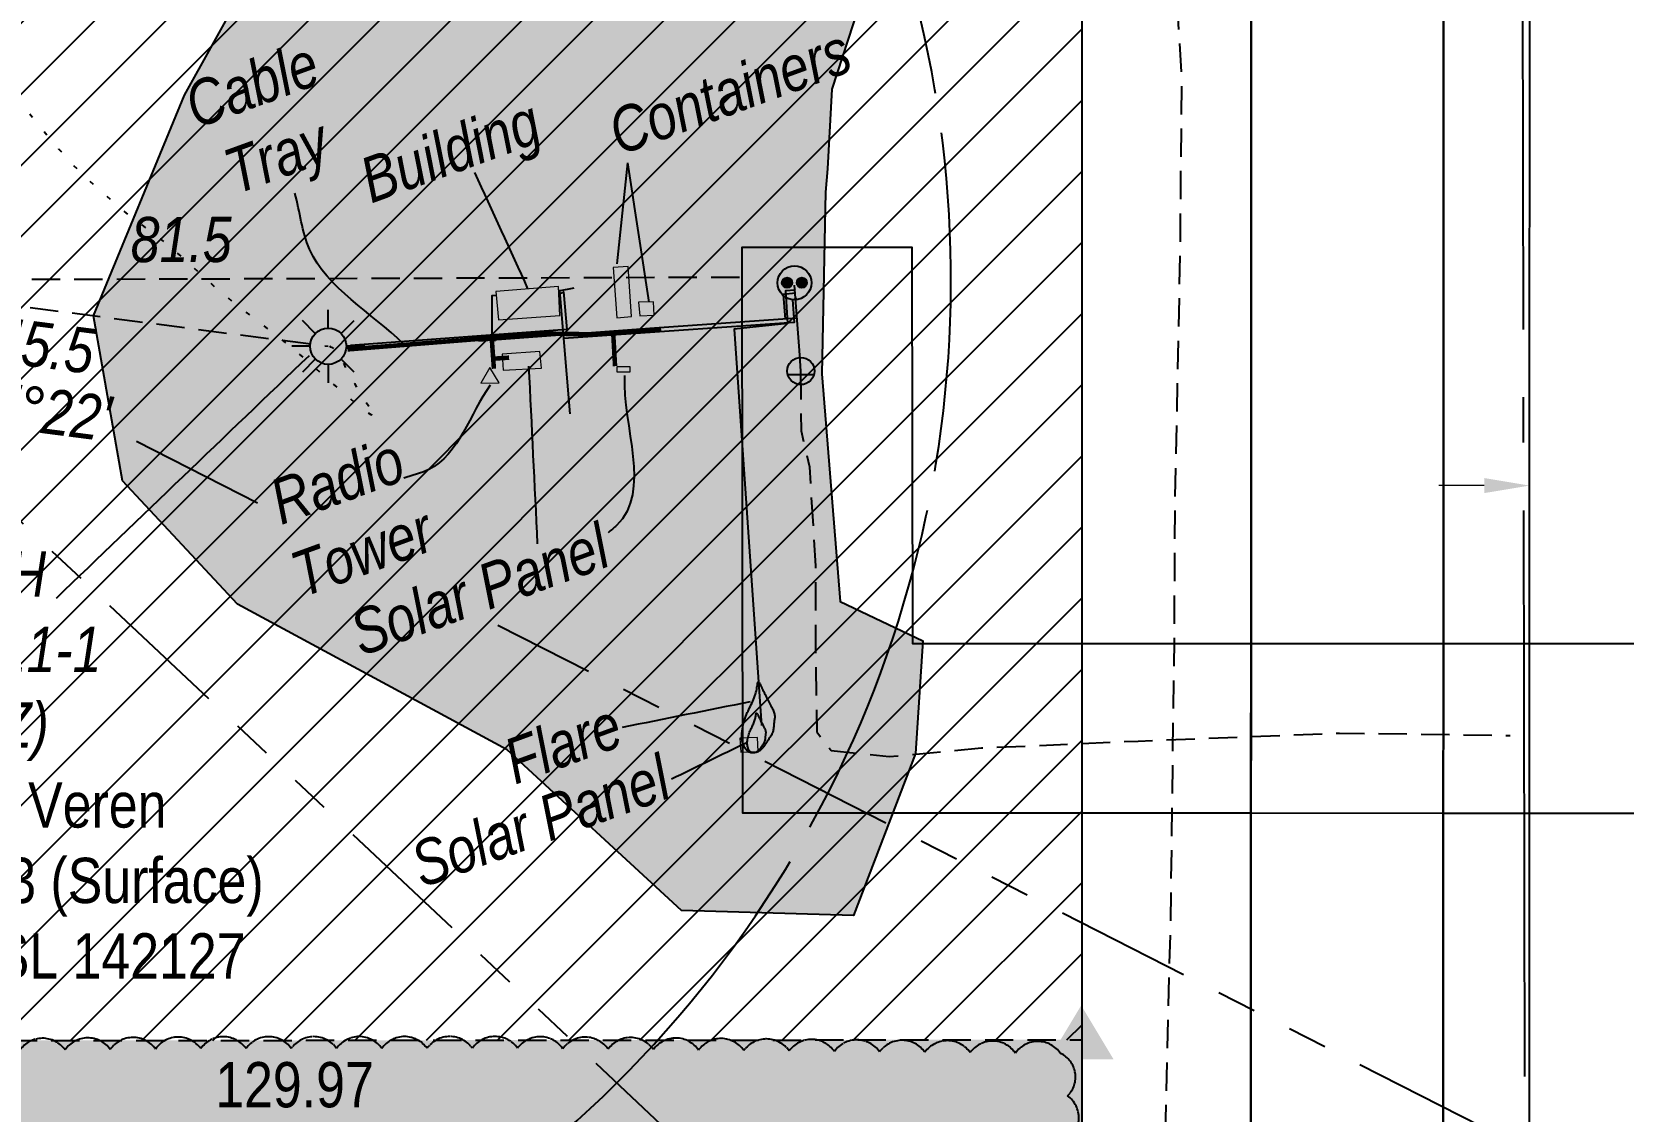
# Model space of a CAD drawing. Extents: x 504328 to 524869, y 6014084 to 6025549.
# Drawn here: x 513251.4 to 513602.9, y 6020576.9 to 6020815.2 of the extents above; entities that cross this region are included whole.
import ezdxf
from ezdxf.enums import TextEntityAlignment as Align

# ---------------------------------------------------------------- set-up
doc = ezdxf.new("R2010")
doc.units = 0
doc.header["$LTSCALE"] = 5
doc.header["$PDSIZE"] = 0.5
for name, pattern in [('0', [1, 1, 0]), ('foc-BUFFER', [16.75, 15, -1.75]), ('foc-DOT', [1, 0.2, -0.8]), ('foc-DRILLPATH', [14.75, 6, -1.75, 1.75, -1.75, 1.75, -1.75]), ('foc-QUARTERLINE', [33, 25, -3, 2, -3]), ('foc-TIELINE', [1.875, 1.25, -0.625]), ('foc-TRAV', [1.875, 1.25, -0.625]), ('UG_PIPE', [1.875, 1.25, -0.625])]:
    doc.linetypes.add(name, pattern=pattern)
doc.layers.get('Defpoints').update_dxf_attribs({"color": 9})
for name, color, linetype in [('AS-CABLE', 224, 'foc-CABLE'), ('AS-DRILL', 8, 'foc-DOT'), ('AS-PIPE-UG', 44, 'UG_PIPE'), ('AS-ROADS', 254, 'Continuous'), ('AS-SYMBOL', 7, 'Continuous'), ('AUX-BUFFER', 7, 'foc-BUFFER'), ('C-RW', 13, 'Continuous'), ('F-RW', 190, 'Continuous'), ('F-WS-S', 8, 'Continuous'), ('L-BD', 7, 'Continuous'), ('L-MON', 1, 'Continuous'), ('L-SECQ', 8, 'foc-QUARTERLINE'), ('P-PDRILLPATH', 12, 'foc-DRILLPATH'), ('P-PROPOSED', 10, 'Continuous'), ('P-PROPOSED-EXISTING-H', 59, 'Continuous'), ('P-PROPOSED-H', 21, 'Continuous'), ('P-TRAV', 4, 'foc-TRAV'), ('T-BUSH', 110, '0'), ('T-TIE', 201, 'foc-TIELINE')]:
    doc.layers.add(name, color=color, linetype=linetype)
for name, color, linetype, lineweight in [('AS-GENERAL', 48, 'Continuous', 18), ('C-WS-T', 13, 'Continuous', 9), ('F-RW-T', 190, 'Continuous', 9), ('T-TIE-T', 201, 'Continuous', 18)]:
    doc.layers.add(name, color=color, linetype=linetype, lineweight=lineweight)
doc.layers.add('AS-PIPE-AG', color=7, linetype='Continuous', true_color=0x7d00fa)
doc.styles.add('80CG', font='ARIALN.TTF', dxfattribs={"height": 10})
doc.styles.add('80L', font='ARIALN.TTF', dxfattribs={"height": 10})
doc.styles.add('80LS', font='ARIALNI.TTF', dxfattribs={"height": 10})
doc.styles.add('foc-LtypeFont', font='ARIALN.TTF', dxfattribs={"height": 7.35})
doc.linetypes.add('foc-CABLE', pattern='A,2,-1,["C",foc-LtypeFont,S=0.2,R=0,X=-0.625,Y=-0.75],-1.24,8', length=12.24)
doc.dimstyles.new('Compass 5 000', dxfattribs={"dimscale": 5, "dimtxt": 9, "dimasz": 2, "dimexe": 0.2, "dimexo": 0.0625, "dimgap": 0.5, "dimtad": 0, "dimtih": 1, "dimtoh": 1, "dimzin": 0, "dimdsep": 46, "dimtxsty": '80CG', "dimcen": 0.1, "dimse1": 1, "dimse2": 1, "dimclrd": 256, "dimclrt": 256, "dimaunit": 1, "dimadec": 4, "dimazin": 0, "dimtfac": 0.06, "dimtofl": 0, "dimtmove": 0, "dimatfit": 1, "dimfxl": 0.2, "dimtolj": 1, "dimtzin": 0, "dimlwd": -1, "dimarcsym": 0})

# ---------------------------------------------------------------- blocks, each defined once
blk = doc.blocks.new('*D470')
at = {"layer": 'Defpoints', "color": 0, "transparency": 16777216}
for p in [(513520.81, 6020561.88), (513520.82, 6020517.68), (513563.27, 6020517.7)]:
    blk.add_point(p, dxfattribs=at)
at = {"layer": 'F-RW-T', "transparency": 16777216}
for p, q in [((513510.81, 6020561.88), (513500.81, 6020561.88)), ((513573.26, 6020561.9), (513688.42, 6020561.93))]:
    blk.add_line(p, q, dxfattribs=at)
for points in [[(513510.81, 6020563.55), (513510.81, 6020560.21), (513520.81, 6020561.88)], [(513573.26, 6020563.56), (513573.26, 6020560.23), (513563.26, 6020561.89)]]:
    blk.add_solid(points, dxfattribs=at)
at = {"layer": 'F-RW-T', "transparency": 16777216, "insert": (513727.5, 6020561.93), "char_height": 10, "attachment_point": 5, "style": '80CG', "bg_fill": 3, "box_fill_scale": 1.1, "bg_fill_color": 256, "bg_fill_true_color": 13158600, "bg_fill_transparency": 0}
blk.add_mtext('\\A1;PGI\\P17.00 P/L R/W\\PPlan 802 0194\\PPLA 780509', dxfattribs=at)
blk = doc.blocks.new('STRIA')
blk.add_hatch(color=255).paths.add_polyline_path([(-0.041, 1.521), (-1.475, -0.867), (1.392, -0.867)])
blk = doc.blocks.new('STRIAA')
blk.add_blockref('STRIA', (0, 0))
blk = doc.blocks.new('STRIB')
at = {"color": 1}
blk.add_solid([(-1.121, -0.667), (-0.041, 1.133), (1.039, -0.667)], dxfattribs=at)
blk = doc.blocks.new('STRIBB')
blk.add_blockref('STRIB', (0, 0))
blk = doc.blocks.new('STRICC')
for name in ['STRIAA', 'STRIBB']:
    blk.add_blockref(name, (0, 0))
blk = doc.blocks.new('fdspike')
blk.add_blockref('STRICC', (0, 0))
blk = doc.blocks.new('*D479')
at = {"layer": 'Defpoints', "color": 0, "transparency": 16777216}
for p in [(513620.28, 6020715.04), (513582.15, 6020622.34), (513620.26, 6020622.33)]:
    blk.add_point(p, dxfattribs=at)
at = {"layer": 'F-RW-T', "transparency": 16777216}
for p, q in [((513572.17, 6020715.05), (513562.17, 6020715.05)), ((513630.28, 6020715.04), (513728.77, 6020715.02))]:
    blk.add_line(p, q, dxfattribs=at)
for points in [[(513572.17, 6020716.72), (513572.17, 6020713.39), (513582.17, 6020715.05)], [(513630.28, 6020716.71), (513630.28, 6020713.37), (513620.28, 6020715.04)]]:
    blk.add_solid(points, dxfattribs=at)
at = {"layer": 'F-RW-T', "transparency": 16777216, "insert": (513767.86, 6020715.02), "char_height": 10, "attachment_point": 5, "style": '80CG'}
blk.add_mtext('\\A1;Razor\\P15.24 P/L R/W\\PPLA 4865', dxfattribs=at)
blk = doc.blocks.new('FLARE')
h = blk.add_hatch(color=255)
h.dxf.hatch_style = 1
h.paths.add_polyline_path([(0.163, 2.409, 0.114147), (0.125, 2.434), (0.109, 2.439, 0.261551), (0.012, 2.423), (0, 2.413, 0.131268), (-0.031, 2.371), (-0.04, 2.346, 0.041497), (-0.045, 2.33), (-0.053, 2.292, 0.015174), (-0.054, 2.286), (-0.061, 2.237, 0.004376), (-0.061, 2.236), (-0.068, 2.178), (-0.077, 2.114), (-0.087, 2.047), (-0.101, 1.977), (-0.118, 1.906), (-0.14, 1.833), (-0.165, 1.759), (-0.193, 1.684), (-0.223, 1.609), (-0.256, 1.534), (-0.289, 1.46), (-0.324, 1.388), (-0.358, 1.317), (-0.393, 1.247, 0.000505), (-0.393, 1.247), (-0.428, 1.176, 0.002398), (-0.428, 1.175), (-0.463, 1.104, 0.004177), (-0.464, 1.102), (-0.497, 1.029, 0.005735), (-0.498, 1.027), (-0.531, 0.951, 0.006994), (-0.532, 0.948), (-0.564, 0.869, 0.00791), (-0.565, 0.866), (-0.596, 0.781, 0.008323), (-0.597, 0.778), (-0.627, 0.688, 0.008095), (-0.628, 0.684), (-0.656, 0.59, 0.008067), (-0.656, 0.587), (-0.682, 0.489, 0.008387), (-0.682, 0.486), (-0.704, 0.386, 0.009056), (-0.705, 0.383), (-0.723, 0.283, 0.010123), (-0.724, 0.279), (-0.738, 0.181, 0.011689), (-0.739, 0.176), (-0.748, 0.081, 0.013925), (-0.748, 0.075), (-0.752, -0.017, 0.016488), (-0.752, -0.023), (-0.749, -0.11, 0.017255), (-0.749, -0.117), (-0.741, -0.198, 0.01735), (-0.74, -0.205), (-0.728, -0.28, 0.017311), (-0.726, -0.287), (-0.71, -0.357, 0.01715), (-0.708, -0.364), (-0.687, -0.429, 0.016886), (-0.685, -0.435), (-0.662, -0.495, 0.016546), (-0.659, -0.501), (-0.634, -0.556, 0.016164), (-0.631, -0.562), (-0.604, -0.611, 0.016329), (-0.6, -0.617), (-0.572, -0.661, 0.018828), (-0.568, -0.667), (-0.538, -0.707, 0.022087), (-0.533, -0.714), (-0.502, -0.748, 0.025345), (-0.495, -0.755), (-0.463, -0.785, 0.028234), (-0.454, -0.792), (-0.42, -0.817, 0.030298), (-0.409, -0.823), (-0.373, -0.843, 0.031129), (-0.362, -0.848), (-0.324, -0.864, 0.030544), (-0.312, -0.867), (-0.272, -0.878, 0.028465), (-0.26, -0.88), (-0.217, -0.887, 0.025311), (-0.207, -0.888), (-0.162, -0.89, 0.02283), (-0.153, -0.89), (-0.107, -0.887, 0.021226), (-0.099, -0.887), (-0.052, -0.88, 0.020401), (-0.044, -0.879), (0.002, -0.869, 0.020299), (0.01, -0.867), (0.055, -0.853, 0.020911), (0.063, -0.85), (0.106, -0.833, 0.022277), (0.114, -0.83), (0.154, -0.809, 0.023712), (0.163, -0.804), (0.2, -0.781, 0.022408), (0.207, -0.776), (0.242, -0.749, 0.01993), (0.248, -0.744), (0.28, -0.716, 0.017146), (0.285, -0.711), (0.314, -0.68, 0.014211), (0.318, -0.676), (0.345, -0.645, 0.011221), (0.348, -0.641), (0.374, -0.609, 0.008212), (0.376, -0.606), (0.4, -0.573, 0.005172), (0.402, -0.571), (0.425, -0.538, 0.002523), (0.425, -0.537), (0.448, -0.505, 0.001671), (0.448, -0.504), (0.47, -0.472, 0.001229), (0.471, -0.472), (0.492, -0.439, 0.00075), (0.493, -0.439), (0.514, -0.406, 0.00026), (0.515, -0.406), (0.537, -0.373), (0.56, -0.339), (0.583, -0.304), (0.608, -0.267), (0.634, -0.229, 0.001311), (0.634, -0.228), (0.661, -0.188, 0.003726), (0.662, -0.187), (0.689, -0.145, 0.006065), (0.691, -0.143), (0.717, -0.101, 0.008452), (0.719, -0.098), (0.744, -0.054, 0.010991), (0.746, -0.05), (0.77, -0.005, 0.013767), (0.772, 0), (0.793, 0.046, 0.016839), (0.795, 0.053), (0.813, 0.099, 0.019104), (0.815, 0.107), (0.829, 0.154, 0.016987), (0.83, 0.161), (0.841, 0.209, 0.013636), (0.842, 0.214), (0.849, 0.263, 0.010244), (0.85, 0.267), (0.855, 0.315, 0.006846), (0.856, 0.317), (0.86, 0.365, 0.003419), (0.86, 0.367), (0.863, 0.414), (0.867, 0.46), (0.871, 0.503), (0.876, 0.545), (0.881, 0.586), (0.887, 0.628, 0.001278), (0.887, 0.629), (0.893, 0.67, 0.004735), (0.893, 0.672), (0.898, 0.712, 0.008354), (0.899, 0.715), (0.902, 0.755, 0.012059), (0.902, 0.76), (0.904, 0.8, 0.015712), (0.904, 0.806), (0.903, 0.846, 0.018457), (0.903, 0.853), (0.899, 0.893, 0.018102), (0.898, 0.9), (0.891, 0.94, 0.016533), (0.89, 0.946), (0.88, 0.987, 0.014576), (0.878, 0.992), (0.866, 1.034, 0.012435), (0.864, 1.038), (0.849, 1.081, 0.010283), (0.847, 1.085), (0.829, 1.13, 0.00824), (0.828, 1.133), (0.807, 1.18, 0.00638), (0.806, 1.182), (0.782, 1.232, 0.004735), (0.781, 1.234), (0.755, 1.286, 0.003388), (0.755, 1.287), (0.727, 1.341, 0.002345), (0.726, 1.342), (0.697, 1.398, 0.001492), (0.696, 1.399), (0.666, 1.455, 0.000746), (0.666, 1.456), (0.635, 1.513), (0.604, 1.569), (0.575, 1.625), (0.546, 1.678), (0.52, 1.729), (0.495, 1.779), (0.471, 1.827), (0.448, 1.875), (0.425, 1.923), (0.401, 1.973), (0.377, 2.023), (0.353, 2.076, 0.000332), (0.353, 2.076), (0.327, 2.132, 0.001849), (0.326, 2.132), (0.3, 2.188, 0.0038), (0.299, 2.189), (0.273, 2.242, 0.006473), (0.272, 2.244), (0.246, 2.293, 0.010865), (0.244, 2.297), (0.22, 2.338, 0.019524), (0.215, 2.345), (0.193, 2.377, 0.041077), (0.183, 2.389)])
at = {"color": 13, "flags": 128}
for points in [[(0.109, -0.72), (0.069, -0.74), (0.026, -0.758), (-0.019, -0.771), (-0.065, -0.781), (-0.112, -0.788), (-0.158, -0.79), (-0.203, -0.788), (-0.246, -0.782), (-0.287, -0.771), (-0.325, -0.755), (-0.361, -0.735), (-0.395, -0.711), (-0.428, -0.681), (-0.458, -0.647), (-0.488, -0.608), (-0.516, -0.563), (-0.543, -0.514), (-0.569, -0.459), (-0.592, -0.399), (-0.612, -0.334), (-0.629, -0.264), (-0.642, -0.188), (-0.649, -0.107), (-0.652, -0.021), (-0.648, 0.071), (-0.639, 0.167), (-0.625, 0.265), (-0.607, 0.365), (-0.585, 0.464), (-0.56, 0.562), (-0.532, 0.656), (-0.502, 0.747), (-0.472, 0.831), (-0.439, 0.911), (-0.406, 0.987), (-0.373, 1.06), (-0.338, 1.132), (-0.304, 1.202), (-0.269, 1.273), (-0.233, 1.345), (-0.198, 1.418), (-0.164, 1.494), (-0.131, 1.57), (-0.1, 1.648), (-0.071, 1.725), (-0.045, 1.803), (-0.022, 1.88), (-0.003, 1.955), (0.011, 2.029), (0.022, 2.1), (0.031, 2.165), (0.038, 2.223), (0.045, 2.272), (0.053, 2.31), (0.063, 2.335), (0.075, 2.345), (0.091, 2.339), (0.111, 2.319), (0.133, 2.287), (0.158, 2.246), (0.183, 2.197), (0.21, 2.144), (0.236, 2.089), (0.262, 2.034), (0.287, 1.981), (0.311, 1.93), (0.334, 1.88), (0.358, 1.832), (0.381, 1.783), (0.406, 1.734), (0.431, 1.684), (0.458, 1.632), (0.486, 1.578), (0.516, 1.522), (0.547, 1.465), (0.578, 1.408), (0.608, 1.351), (0.638, 1.295), (0.666, 1.241), (0.692, 1.189), (0.715, 1.139), (0.736, 1.092), (0.755, 1.048), (0.77, 1.005), (0.783, 0.963), (0.792, 0.923), (0.799, 0.883), (0.803, 0.843), (0.804, 0.804), (0.803, 0.764), (0.799, 0.724), (0.794, 0.684), (0.788, 0.642), (0.782, 0.6), (0.776, 0.557), (0.771, 0.513), (0.767, 0.468), (0.764, 0.421), (0.76, 0.374), (0.756, 0.326), (0.75, 0.278), (0.743, 0.23), (0.733, 0.182), (0.719, 0.134), (0.702, 0.087), (0.681, 0.041), (0.658, -0.004), (0.632, -0.048), (0.606, -0.091), (0.579, -0.132), (0.552, -0.172), (0.525, -0.211), (0.5, -0.248), (0.477, -0.283), (0.454, -0.317), (0.431, -0.351), (0.409, -0.383), (0.388, -0.416), (0.366, -0.448), (0.343, -0.481), (0.32, -0.514), (0.296, -0.547), (0.27, -0.579), (0.242, -0.611), (0.213, -0.641), (0.181, -0.67), (0.147, -0.696)], [(0.018, -0.749), (-0.005, -0.76), (-0.029, -0.77), (-0.054, -0.778), (-0.08, -0.783), (-0.106, -0.787), (-0.132, -0.788), (-0.157, -0.787), (-0.181, -0.783), (-0.204, -0.777), (-0.225, -0.769), (-0.246, -0.758), (-0.265, -0.744), (-0.283, -0.727), (-0.3, -0.708), (-0.317, -0.686), (-0.332, -0.661), (-0.348, -0.633), (-0.362, -0.603), (-0.375, -0.569), (-0.386, -0.533), (-0.396, -0.493), (-0.403, -0.451), (-0.407, -0.406), (-0.408, -0.357), (-0.406, -0.306), (-0.401, -0.252), (-0.394, -0.197), (-0.383, -0.142), (-0.371, -0.086), (-0.357, -0.031), (-0.341, 0.022), (-0.325, 0.072), (-0.308, 0.12), (-0.29, 0.165), (-0.271, 0.207), (-0.252, 0.248), (-0.233, 0.288), (-0.213, 0.328), (-0.194, 0.367), (-0.174, 0.407), (-0.155, 0.449), (-0.135, 0.491), (-0.117, 0.534), (-0.099, 0.577), (-0.083, 0.62), (-0.068, 0.664), (-0.056, 0.707), (-0.045, 0.749), (-0.037, 0.791), (-0.031, 0.83), (-0.026, 0.867), (-0.022, 0.899), (-0.018, 0.927), (-0.014, 0.948), (-0.008, 0.962), (-0.001, 0.968), (0.008, 0.964), (0.019, 0.953), (0.031, 0.935), (0.045, 0.912), (0.059, 0.885), (0.074, 0.855), (0.089, 0.824), (0.103, 0.793), (0.117, 0.764), (0.131, 0.735), (0.144, 0.707), (0.157, 0.68), (0.17, 0.653), (0.184, 0.625), (0.198, 0.597), (0.213, 0.568), (0.229, 0.538), (0.246, 0.507), (0.263, 0.475), (0.28, 0.443), (0.297, 0.411), (0.314, 0.38), (0.329, 0.349), (0.344, 0.32), (0.357, 0.292), (0.369, 0.266), (0.379, 0.241), (0.388, 0.217), (0.395, 0.194), (0.4, 0.171), (0.404, 0.149), (0.406, 0.126), (0.407, 0.104), (0.406, 0.082), (0.404, 0.06), (0.401, 0.037), (0.398, 0.014), (0.395, -0.009), (0.391, -0.034), (0.388, -0.058), (0.386, -0.084), (0.384, -0.11), (0.382, -0.136), (0.38, -0.163), (0.377, -0.19), (0.373, -0.217), (0.367, -0.244), (0.359, -0.271), (0.349, -0.297), (0.338, -0.323), (0.325, -0.348), (0.311, -0.373), (0.296, -0.397), (0.281, -0.42), (0.265, -0.442), (0.251, -0.464), (0.237, -0.484), (0.223, -0.504), (0.211, -0.523), (0.198, -0.542), (0.186, -0.56), (0.174, -0.579), (0.161, -0.597), (0.149, -0.615), (0.136, -0.633), (0.122, -0.652), (0.108, -0.67), (0.092, -0.688), (0.076, -0.705), (0.058, -0.721), (0.039, -0.736)]]:
    blk.add_lwpolyline(points, close=True, dxfattribs=at)
blk = doc.blocks.new('GAS')
h = blk.add_hatch(color=255)
h.dxf.hatch_style = 1
edge = h.paths.add_edge_path()
edge.add_arc((0, 0), 0.9, 0, 360)
for p, q in [((0, 0.808), (0, 1.616)), ((-0.571, 0.571), (-1.142, 1.142)), ((0.571, 0.571), (1.142, 1.142)), ((-0.808, 0), (-1.616, 0)), ((1.616, 0), (0.808, 0)), ((-0.571, -0.571), (-1.142, -1.142)), ((1.142, -1.142), (0.571, -0.571)), ((0, -0.808), (0, -1.616))]:
    blk.add_line(p, q)
blk.add_circle((0, 0), 0.8)
blk = doc.blocks.new('RISER')
h = blk.add_hatch(color=255)
h.dxf.hatch_style = 1
edge = h.paths.add_edge_path()
edge.add_arc((0, 0), 0.7, 0, 360)
blk.add_hatch(color=13).paths.add_polyline_path([(0.581, -0.15), (-0.581, -0.15, 0.774597)])
at = {"color": 13}
blk.add_line((-0.581, -0.15), (0.581, -0.15), dxfattribs=at)
blk.add_circle((0, 0), 0.6, dxfattribs=at)
blk = doc.blocks.new('PIG')
h = blk.add_hatch(color=255)
h.dxf.hatch_style = 1
edge = h.paths.add_edge_path()
edge.add_arc((0, 0), 0.85, 0, 360)
at = {"layer": 'AS-SYMBOL'}
h = blk.add_hatch(color=13, dxfattribs=at)
h.dxf.hatch_style = 1
h.paths.add_polyline_path([(-0.101, 0.005, 1), (-0.551, 0.005, 1)])
h = blk.add_hatch(color=13, dxfattribs=at)
h.dxf.hatch_style = 1
h.paths.add_polyline_path([(0.101, 0.005, 1), (0.551, 0.005, 1)])
at = {"layer": 'AS-SYMBOL', "color": 13}
for centre, radius in [((0, 0), 0.75), ((-0.326, 0.005), 0.225), ((0.326, 0.005), 0.225)]:
    blk.add_circle(centre, radius, dxfattribs=at)

msp = doc.modelspace()

# ---------------------------------------------------------------- hatches: boundary and pattern name
at = {"layer": 'AS-ROADS'}
h = msp.add_hatch(color=256, dxfattribs=at)
h.dxf.hatch_style = 1
h.paths.add_polyline_path([(513426.677, 6020779.806), (513425.86, 6020739.744), (513429.935, 6020689.461), (513448.19, 6020680.766), (513446.57, 6020655.869), (513432.872, 6020620.116), (513394.862, 6020621.231), (513356.392, 6020656.696), (513296.852, 6020688.884), (513271.395, 6020716.074), (513265.047, 6020752.514), (513285.09, 6020801.231), (513297.847, 6020824.231), (513324.972, 6020833.731), (513387.532, 6020838.581), (513403.435, 6020846.094), (513439.727, 6020844.914), (513440.955, 6020842.114), (513428.122, 6020802.576), (513427.155, 6020784.981)])
at = {"layer": 'P-PROPOSED-EXISTING-H'}
h = msp.add_hatch(dxfattribs=at)
h.set_pattern_fill('ANSI31', color=256, scale=3.498129, style=0)
h.set_pattern_definition([(45, (1153.445, -587.716), (-7.85352313, 7.85352313), [])])
h.paths.add_polyline_path([(513483.35, 6020894.776), (513490.737, 6020917.494), (513158.4, 6020917.265), (513158.612, 6020592.451), (513483.363, 6020592.663)])
at = {"layer": 'P-PROPOSED-H'}
h = msp.add_hatch(color=256, dxfattribs=at)
h.dxf.hatch_style = 1
h.paths.add_polyline_path([(513158.4, 6020917.265), (512865.115, 6020917.063), (512865.395, 6020488.169), (513483.368, 6020488.593), (513483.48, 6020592.694), (513158.612, 6020592.451)])

# ---------------------------------------------------------------- linework, layer by layer
at = {"layer": 'AS-CABLE', "linetype": 'ByBlock', "const_width": 0.999, "flags": 128}
msp.add_lwpolyline([(513321.117, 6020745.114), (513364.782, 6020748.609), (513375.722, 6020748.451), (513390.407, 6020749.391)], dxfattribs=at)
at = {"layer": 'AS-CABLE', "const_width": 0.999, "flags": 128}
for points in [[(513353.457, 6020740.846), (513352.992, 6020747.414)], [(513380.215, 6020741.419), (513379.82, 6020748.419)], [(513356.805, 6020743.296), (513353.625, 6020743.091)]]:
    msp.add_lwpolyline(points, dxfattribs=at)
at = {"layer": 'AS-DRILL', "flags": 128}
msp.add_lwpolyline([(513317.218, 6020745.877), (513317.218, 6020745.877), (513317.393, 6020745.702), (513317.568, 6020745.628), (513318.269, 6020745.204), (513318.771, 6020744.48), (513319.122, 6020743.88), (513319.523, 6020743.356), (513319.949, 6020742.832), (513320.124, 6020742.433), (513320.376, 6020741.758), (513320.602, 6020741.183), (513321.003, 6020740.484), (513321.58, 6020739.61), (513322.132, 6020738.611), (513322.659, 6020737.587), (513323.261, 6020736.564), (513323.988, 6020735.415), (513324.715, 6020734.166), (513325.542, 6020732.993), (513326.419, 6020731.92), (513327.697, 6020730.397), (513326.322, 6020730.645), (513323.443, 6020732.739), (513319.511, 6020736.181), (513315.48, 6020739.673), (513311.548, 6020743.216), (513307.617, 6020746.484), (513303.761, 6020749.526), (513299.955, 6020752.419), (513296.075, 6020755.362), (513292.168, 6020758.604), (513288.312, 6020762.072), (513284.38, 6020765.689), (513280.223, 6020769.231), (513276.142, 6020772.348), (513272.337, 6020775.191), (513269.157, 6020777.86), (513266.327, 6020780.505), (513263.923, 6020782.5), (513261.969, 6020784.346), (513259.765, 6020786.717), (513257.385, 6020789.362), (513255.13, 6020791.983), (513252.975, 6020794.529), (513251.146, 6020796.851), (513249.617, 6020798.873), (513247.963, 6020800.795), (513246.109, 6020802.991), (513244.379, 6020805.362), (513242.926, 6020807.335), (513241.522, 6020809.082), (513239.494, 6020811.053), (513236.865, 6020813.123), (513234.461, 6020814.919), (513232.333, 6020816.514), (513230.38, 6020818.211), (513229.077, 6020819.783), (513227.824, 6020821.206), (513226.271, 6020822.603), (513224.568, 6020824.225), (513222.789, 6020826.496), (513220.81, 6020828.917), (513219.106, 6020830.689), (513217.703, 6020832.437), (513216.099, 6020834.484), (513214.095, 6020836.605), (513211.816, 6020838.45), (513209.438, 6020840.021), (513206.936, 6020841.441), (513204.308, 6020842.761), (513202.431, 6020843.857), (513200.728, 6020845.254), (513198.524, 6020847.275), (513196.394, 6020850.246), (513191.978, 6020858.338), (513189.695, 6020862.733), (513187.587, 6020867.029), (513185.578, 6020871.475), (513183.494, 6020876.371), (513181.435, 6020880.942), (513179.528, 6020884.889), (513177.946, 6020888.461), (513176.059, 6020894.507), (513175.705, 6020896.506), (513175.578, 6020898.056), (513175.575, 6020899.581), (513176.173, 6020900.332), (513178.326, 6020898.637), (513182.786, 6020893.495), (513189.127, 6020885.057), (513196.273, 6020874.096), (513202.822, 6020861.608), (513207.497, 6020848.417), (513208.722, 6020835.595), (513204.421, 6020822.711), (513194.27, 6020810.216), (513178.994, 6020797.512), (513160.398, 6020782.801), (513151.662, 6020775.385), (513141.728, 6020767.066), (513138.508, 6020764.434), (513115.893, 6020745.841), (513092.733, 6020725.321), (513067.036, 6020697.647), (513042.931, 6020660.675), (513023.566, 6020616.538), (513011.732, 6020581.765), (513005.028, 6020557.677), (512997.193, 6020523.687), (512992, 6020493.677), (512989.576, 6020471.795)], dxfattribs=at)
at = {"layer": 'AS-GENERAL', "flags": 128}
for points in [[(513383.12, 6020763.439), (513379.76, 6020763.216), (513380.602, 6020752.104), (513383.867, 6020752.351)], [(513353.855, 6020757.906), (513354.445, 6020751.656), (513368.04, 6020752.639), (513367.717, 6020759.034)], [(513385.367, 6020755.519), (513385.65, 6020752.506), (513388.815, 6020752.694), (513388.69, 6020755.639)], [(513355.477, 6020740.544), (513363.99, 6020741.006), (513363.625, 6020744.686), (513355.245, 6020744.094)], [(513350.572, 6020737.654), (513354.627, 6020737.744), (513352.54, 6020741.144)], [(513380.696, 6020741.318), (513383.469, 6020741.318), (513383.469, 6020740.097), (513380.696, 6020740.097)], [(513411.805, 6020656.344), (513411.677, 6020659.421), (513407.737, 6020659.284), (513407.97, 6020656.199)]]:
    msp.add_lwpolyline(points, close=True, dxfattribs=at)
at = {"layer": 'AS-PIPE-AG', "flags": 128}
for points in [[(513367.822, 6020757.454), (513368.815, 6020757.676), (513368.807, 6020757.811), (513369.557, 6020749.499), (513321.757, 6020745.991)], [(513353.842, 6020746.991), (513353.04, 6020747.071), (513353.047, 6020757.051), (513354.095, 6020757.081)], [(513370.325, 6020730.866), (513368.01, 6020758.084), (513367.725, 6020758.141)], [(513367.812, 6020758.019), (513371.197, 6020758.744)], [(513420.205, 6020756.491), (513420.115, 6020756.511), (513420.105, 6020756.184), (513419.415, 6020756.064), (513419.752, 6020751.069), (513419.69, 6020751.079), (513368.87, 6020747.561), (513368.835, 6020747.499)], [(513419.962, 6020758.221), (513419.957, 6020758.234), (513417.89, 6020758.071), (513418.31, 6020750.819), (513406.542, 6020749.611), (513412.55, 6020662.104)], [(513420.032, 6020757.526), (513417.36, 6020757.231), (513417.79, 6020751.824)], [(513421.245, 6020740.314), (513420.915, 6020744.846), (513419.865, 6020759.271)], [(513420.457, 6020751.991), (513388.917, 6020749.796), (513350.145, 6020746.939)]]:
    msp.add_lwpolyline(points, dxfattribs=at)
at = {"layer": 'AS-PIPE-UG', "flags": 128}
for points in [[(513502.167, 6020515.814), (513502.29, 6020548.496), (513501.825, 6020575.109), (513502.905, 6020617.689), (513503.145, 6020634.731), (513503.745, 6020680.824), (513503.925, 6020711.974), (513505.035, 6020766.156), (513505.395, 6020805.516), (513502.79, 6020845.609), (513500.052, 6020882.124), (513500.292, 6020904.984), (513502.907, 6020935.134), (513512.9, 6020963.701), (513521.67, 6020983.129), (513534.56, 6021012.394), (513548.947, 6021035.434)], [(513421.2, 6020740.311), (513421.292, 6020727.166), (513423.12, 6020719.194), (513424.505, 6020697.316), (513424.467, 6020679.974), (513424.775, 6020660.659), (513427.952, 6020656.526), (513440.72, 6020655.216), (513461.13, 6020657.111), (513495.74, 6020658.639), (513540.195, 6020660.414), (513577.87, 6020659.881)]]:
    msp.add_lwpolyline(points, dxfattribs=at)
at = {"layer": 'AS-ROADS', "flags": 128}
msp.add_lwpolyline([(513426.677, 6020779.806), (513425.86, 6020739.744), (513429.935, 6020689.461), (513448.19, 6020680.766), (513446.57, 6020655.869), (513432.872, 6020620.116), (513394.862, 6020621.231), (513356.392, 6020656.696), (513296.852, 6020688.884), (513271.395, 6020716.074), (513265.047, 6020752.514), (513285.09, 6020801.231), (513297.847, 6020824.231), (513324.972, 6020833.731), (513387.532, 6020838.581), (513403.435, 6020846.094), (513439.727, 6020844.914), (513440.955, 6020842.114), (513428.122, 6020802.576), (513427.155, 6020784.981)], close=True, dxfattribs=at)
at = {"layer": 'AUX-BUFFER', "color": 251, "linetype": 'foc-BUFFER', "flags": 128}
msp.add_lwpolyline([(513409.017, 6020904.044, 0.2445145), (513204.364, 6021010.31), (513179.778, 6021010.293, 1), (513180.122, 6020510.56), (513204.709, 6020510.577, 0.560799), (513426.823, 6020874.556, 0.560799)], format="xyb", dxfattribs=at)
at = {"layer": 'C-RW'}
msp.add_lwpolyline([(513711.635, 6020441.397), (513711.683, 6020642.603), (513673.575, 6020642.618), (513620.263, 6020642.639), (513582.155, 6020642.653), (513575.44, 6020642.656), (513563.142, 6020642.66), (513520.66, 6020642.677), (513483.221, 6020642.691), (513408.408, 6020642.721), (513408.265, 6020767.675), (513445.764, 6020767.663), (513445.93, 6020680.215), (513483.23, 6020680.201), (513520.67, 6020680.186), (513563.151, 6020680.168), (513575.387, 6020680.164), (513582.163, 6020680.161), (513620.271, 6020680.145), (513673.583, 6020680.124), (513711.692, 6020680.111), (513749.199, 6020680.096), (513749.144, 6020441.476)], dxfattribs=at)
at = {"layer": 'F-RW'}
for points in [[(513483.371, 6020419.542), (513483.35, 6020894.776), (513483.35, 6020894.776), (513490.737, 6020917.494), (513493.201, 6020925.364), (513512.312, 6020984.054), (513515.487, 6020993.778), (513520.473, 6021009.048), (513527.506, 6021030.58), (513533.357, 6021048.496), (513546.919, 6021117.598), (513558.771, 6021177.992)], [(513563.099, 6020419.542), (513563.096, 6020441.08), (513563.197, 6020872.298), (513556.895, 6020900.248), (513555.177, 6020907.869), (513554.667, 6020910.135), (513553.459, 6020915.49), (513552.985, 6020917.588), (513551.228, 6020925.379), (513543.608, 6020959.165), (513537.995, 6020984.074), (513535.803, 6020993.792), (513532.36, 6021009.056), (513527.506, 6021030.58), (513494.267, 6021177.992)], [(513520.604, 6020419.542), (513520.608, 6020440.982), (513520.725, 6020889.02), (513524.361, 6020900.224), (513526.85, 6020907.845), (513527.595, 6020910.129), (513529.359, 6020915.541), (513530.023, 6020917.573), (513532.572, 6020925.374), (513543.608, 6020959.165), (513551.747, 6020984.088), (513554.921, 6020993.807), (513559.91, 6021009.076), (513566.704, 6021029.878), (513569.698, 6021039.045), (513574.839, 6021065.375), (513596.945, 6021177.992)], [(513596.945, 6021177.992), (513574.839, 6021065.375), (513569.698, 6021039.045), (513566.704, 6021029.878), (513559.91, 6021009.076), (513554.921, 6020993.807), (513551.747, 6020984.088), (513543.608, 6020959.165), (513532.572, 6020925.374), (513530.023, 6020917.573), (513529.359, 6020915.541), (513527.595, 6020910.129), (513526.85, 6020907.845), (513524.361, 6020900.224), (513520.725, 6020889.02), (513520.614, 6020419.542)], [(513640.242, 6021177.992), (513610.843, 6021028.207), (513604.605, 6021009.105), (513599.619, 6020993.838), (513596.444, 6020984.116), (513584.952, 6020948.948), (513577.288, 6020925.386), (513575.048, 6020918.495), (513574.01, 6020915.505), (513572.262, 6020910.14), (513571.527, 6020907.883), (513569.041, 6020900.256), (513563.2, 6020882.332), (513563.197, 6020872.298), (513563.096, 6020441.08), (513563.099, 6020419.542)], [(513582.102, 6020419.542), (513582.107, 6020441.121), (513582.211, 6020882.372), (513585.724, 6020900.267), (513587.221, 6020907.891), (513588.717, 6020915.515), (513590.473, 6020924.464), (513602.184, 6020984.12), (513607.087, 6021009.106), (513610.843, 6021028.207), (513640.242, 6021177.992)]]:
    msp.add_lwpolyline(points, dxfattribs=at)
at = {"layer": 'L-SECQ', "flags": 128}
msp.add_lwpolyline([(513581.458, 6020419.542), (513579.988, 6021177.992)], dxfattribs=at)
at = {"layer": 'P-PDRILLPATH', "flags": 128}
msp.add_lwpolyline([(513301.251, 6020711.185), (513271.219, 6020726.48)], dxfattribs=at)
at = {"layer": 'P-PROPOSED', "flags": 128}
msp.add_lwpolyline([(513483.35, 6020894.776), (513490.737, 6020917.494), (512865.115, 6020917.063), (512865.395, 6020488.169), (513483.368, 6020488.593)], close=True, dxfattribs=at)
at = {"layer": 'P-TRAV', "flags": 128}
msp.add_lwpolyline([(513158.4, 6020917.265), (513158.612, 6020592.451), (513483.363, 6020592.663)], dxfattribs=at)
at = {"layer": 'T-BUSH', "flags": 128}
msp.add_lwpolyline([(513481.939, 6020450.484, 0.5205671), (513482.141, 6020460.477, 0.5205671), (513482.342, 6020470.47, 0.5205671), (513482.543, 6020480.462, 0.5205671), (513482.299, 6020490.447, 0.5205671), (513481.765, 6020500.428, 0.5205671), (513481.23, 6020510.408, 0.5205671), (513480.696, 6020520.388, 0.5205671), (513480.161, 6020530.369, 0.5205671), (513479.627, 6020540.349, 0.5205671), (513479.385, 6020550.334, 0.5205671), (513479.646, 6020560.325, 0.5205671), (513479.907, 6020570.316, 0.5205671), (513480.168, 6020580.307, 0.5205671), (513478.617, 6020589.662, 0.5205671), (513468.623, 6020589.748, 0.5205671), (513458.628, 6020589.833, 0.5205671), (513448.634, 6020589.919, 0.5205671), (513438.64, 6020590.005, 0.5205671), (513428.646, 6020590.1, 0.5205671), (513418.651, 6020590.2, 0.5205671), (513408.657, 6020590.301, 0.5205671), (513398.663, 6020590.402, 0.5205671), (513388.669, 6020590.503, 0.5205671), (513378.675, 6020590.604, 0.5205671), (513368.681, 6020590.705, 0.5205671), (513358.686, 6020590.806, 0.5205671), (513348.692, 6020590.795, 0.5205671), (513338.697, 6020590.785, 0.5205671), (513328.703, 6020590.775, 0.5205671), (513318.708, 6020590.765, 0.5205671), (513308.713, 6020590.755, 0.5205671), (513298.719, 6020590.744, 0.5205671), (513288.724, 6020590.722, 0.5205671), (513278.73, 6020590.631, 0.5205671), (513268.736, 6020590.541, 0.5205671), (513258.741, 6020590.45, 0.5205671), (513248.747, 6020590.359, 0.5205671), (513238.753, 6020590.3, 0.5205671), (513228.758, 6020590.267, 0.5205671), (513218.763, 6020590.234, 0.5205671), (513208.769, 6020590.201, 0.5205671), (513198.774, 6020590.167, 0.5205671), (513188.78, 6020590.134, 0.5205671), (513178.785, 6020590.101, 0.5205671), (513169.564, 6020592.066, 0.5205671), (513163.547, 6020600.046, 0.5205671), (513159.229, 6020608.687, 0.5205671), (513158.911, 6020618.676, 0.5205671), (513158.593, 6020628.666, 0.5205671), (513158.275, 6020638.655, 0.5205671), (513157.957, 6020648.645, 0.5205671), (513157.639, 6020658.635, 0.5205671), (513157.321, 6020668.624, 0.5205671), (513157.003, 6020678.614, 0.5205671), (513156.685, 6020688.603, 0.5205671), (513156.367, 6020698.593, 0.5205671), (513156.049, 6020708.583, 0.5205671), (513152.471, 6020715.194, 0.5205671), (513142.477, 6020715.157, 0.5205671), (513132.482, 6020715.119, 0.5205671), (513122.488, 6020715.082, 0.5205671), (513112.493, 6020715.044, 0.5205671), (513102.498, 6020715.056, 0.5205671), (513092.504, 6020715.087, 0.5205671), (513082.509, 6020715.119, 0.5205671), (513072.515, 6020715.151, 0.5205671), (513062.52, 6020715.183, 0.5205671), (513052.525, 6020715.215, 0.5205671), (513042.531, 6020715.225, 0.5205671), (513032.536, 6020715.213, 0.5205671), (513022.542, 6020715.201, 0.5205671), (513012.547, 6020715.19, 0.5205671), (513002.552, 6020715.178, 0.5205671), (512992.558, 6020715.166, 0.5205671), (512982.563, 6020715.155, 0.5205671), (512972.568, 6020715.143, 0.5205671), (512962.574, 6020715.131, 0.5205671), (512958.948, 6020722.822, 0.5205671), (512958.87, 6020732.817, 0.5205671), (512958.793, 6020742.811, 0.5205671), (512958.716, 6020752.805, 0.5205671), (512958.639, 6020762.8, 0.5205671), (512958.483, 6020772.792, 0.5205671), (512958.1, 6020782.78, 0.5205671), (512957.718, 6020792.767, 0.5205671), (512957.335, 6020802.754, 0.5205671), (512957.019, 6020812.744, 0.5205671), (512956.752, 6020822.735, 0.5205671), (512956.484, 6020832.726, 0.5205671), (512956.217, 6020842.717, 0.5205671), (512955.949, 6020852.708, 0.5205671), (512956.226, 6020862.692, 0.5205671), (512956.756, 6020872.673, 0.5205671), (512957.287, 6020882.653, 0.5205671), (512957.585, 6020892.638, 0.5205671), (512957.448, 6020902.632, 0.5205671), (512957.311, 6020912.626, 0.5205671), (512964.093, 6020917.198, 0.5205671), (512974.084, 6020917.439, 0.5205671), (512984.076, 6020917.681, 0.5205671), (512994.068, 6020917.923, 0.5205671), (513004.06, 6020918.165, 0.5205671), (513014.051, 6020918.406, 0.5205671), (513024.043, 6020918.648, 0.5205671), (513034.035, 6020918.89, 0.5205671), (513044.026, 6020919.131, 0.5205671), (513054.018, 6020919.373, 0.5205671), (513064.01, 6020919.615, 0.5205671), (513074.003, 6020919.555, 0.5205671), (513083.996, 6020919.376, 0.5205671), (513093.989, 6020919.197, 0.5205671), (513103.982, 6020919.018, 0.5205671), (513113.975, 6020918.839, 0.5205671), (513123.968, 6020918.66, 0.5205671), (513133.961, 6020918.478, 0.5205671), (513143.953, 6020918.235, 0.5205671), (513153.944, 6020917.992, 0.5205671), (513163.936, 6020917.749, 0.5205671), (513173.928, 6020917.506, 0.5205671), (513183.919, 6020917.263, 0.5205671), (513193.911, 6020917.021, 0.5205671), (513203.903, 6020916.778, 0.5205671), (513213.894, 6020916.535, 0.5205671), (513223.886, 6020916.292, 0.5205671), (513233.878, 6020916.049, 0.5205671), (513243.87, 6020915.806, 0.5205671), (513253.861, 6020915.563, 0.5205671), (513263.853, 6020915.32, 0.5205671), (513273.839, 6020914.92, 0.5205671), (513283.825, 6020914.498, 0.5205671), (513293.811, 6020914.076, 0.5205671), (513303.797, 6020913.654, 0.5205671), (513313.782, 6020913.232, 0.5205671), (513323.768, 6020912.81, 0.5205671), (513333.754, 6020912.388, 0.5205671), (513343.74, 6020911.966, 0.5205671), (513353.66, 6020911.76, 0.5205671), (513361.744, 6020917.638, 0.5205671), (513362.307, 6020925.63, 0.5205671), (513354.053, 6020928.29, 0.5205671), (513344.059, 6020928.363, 0.5205671), (513334.064, 6020928.435, 0.5205671), (513324.07, 6020928.508, 0.5205671), (513314.076, 6020928.581, 0.5205671), (513304.081, 6020928.654, 0.5205671), (513294.087, 6020928.727, 0.5205671), (513284.092, 6020928.799, 0.5205671), (513274.098, 6020928.872, 0.5205671), (513264.104, 6020928.945, 0.5205671), (513254.109, 6020929.018, 0.5205671), (513244.115, 6020929.091, 0.5205671), (513234.121, 6020929.163, 0.5205671), (513224.126, 6020929.236, 0.5205671), (513214.132, 6020929.309, 0.5205671), (513204.137, 6020929.382, 0.5205671), (513194.143, 6020929.454, 0.5205671), (513184.149, 6020929.527, 0.5205671), (513174.154, 6020929.6, 0.5205671), (513164.16, 6020929.673, 0.5205671), (513154.165, 6020929.746, 0.5205671), (513144.171, 6020929.818, 0.5205671), (513134.177, 6020929.891, 0.5205671), (513124.182, 6020929.964, 0.5205671), (513114.188, 6020930.037, 0.5205671), (513104.193, 6020930.11, 0.5205671), (513094.199, 6020930.182, 0.5205671), (513084.205, 6020930.255, 0.5205671), (513074.21, 6020930.328, 0.5205671), (513064.216, 6020930.401, 0.5205671), (513054.222, 6020930.474, 0.5205671), (513044.227, 6020930.546, 0.5205671), (513034.233, 6020930.619, 0.5205671), (513024.238, 6020930.692, 0.5205671), (513014.244, 6020930.765, 0.5205671), (513004.25, 6020930.837, 0.5205671), (512994.255, 6020930.91, 0.5205671), (512984.261, 6020930.983, 0.5205671), (512974.266, 6020931.056, 0.5205671), (512964.272, 6020931.129, 0.5205671), (512954.278, 6020931.201, 0.5205671), (512944.283, 6020931.274, 0.5205671), (512934.289, 6020931.347, 0.5205671), (512924.294, 6020931.42, 0.5205671), (512914.3, 6020931.493, 0.5205671), (512904.306, 6020931.565, 0.5205671), (512894.311, 6020931.638, 0.5205671), (512884.317, 6020931.711, 0.5205671), (512874.323, 6020931.784, 0.5205671), (512864.328, 6020931.857, 0.5205671), (512854.334, 6020931.929, 0.5205671), (512844.598, 6020932, 0.5205671)], format="xyb", dxfattribs=at)
at = {"layer": 'T-TIE'}
msp.add_line((513204.536, 6020760.443), (513316.867, 6020745.814), dxfattribs=at)
at = {"layer": 'T-TIE', "flags": 128}
msp.add_lwpolyline([(513204.536, 6020760.443), (513408.272, 6020761.102)], dxfattribs=at)

# ---------------------------------------------------------------- block references
at = {"layer": 'AS-SYMBOL', "color": 90, "xscale": 4.997326849999963, "yscale": 4.997326849999963, "zscale": 4.997326849999963}
for name, p in [('PIG', (513419.835, 6020759.819)), ('RISER', (513421.242, 6020740.339)), ('FLARE', (513411.45, 6020659.976))]:
    msp.add_blockref(name, p, dxfattribs=at)
at = {"layer": 'F-WS-S', "color": 90, "xscale": 4.997326849999963, "yscale": 4.997326849999963, "zscale": 4.997326849999963}
msp.add_blockref('GAS', (513316.867, 6020745.814), dxfattribs=at)
at = {"layer": 'L-MON', "xscale": 4.997326849999963, "yscale": 4.997326849999963, "zscale": 4.997326849999963}
msp.add_blockref('fdspike', (513483.363, 6020592.663), dxfattribs=at)

# ---------------------------------------------------------------- texts
at = {"layer": 'AS-CABLE', "linetype": 'ByBlock', "insert": (513282.211, 6020802.459), "char_height": 9.99465, "attachment_point": 1, "rotation": 20, "style": '80L'}
msp.add_mtext_dynamic_manual_height_columns('\\pi2.15662;{\\fArial Narrow|b0|i1|c0|p34;Cable \\P\\pi5.36432;Tray}', width=32.89959, gutter_width=49.973, heights=[0], dxfattribs=at)
at = {"layer": 'AS-GENERAL', "char_height": 9.99465, "attachment_point": 1, "rotation": 20, "style": '80L'}
for s, width, insert in [('{\\fArial Narrow|b0|i1|c0|p34;Containers}', 50.73453, (513377.793, 6020797.313)), ('{\\fArial Narrow|b0|i1|c0|p34;Building}', 40.80805, (513322.937, 6020786.688)), ('\\pi1.86346;{\\fArial Narrow|b0|i1|c0|p34;Radio \\P\\pi0.76242;Tower}', 32.89959, (513301.294, 6020715.057)), ('\\pi0.45562;{\\fArial Narrow|b0|i1|c0|p34;Solar Panel}', 59.77471, (513320.336, 6020686.552)), ('\\pi0.32609;{\\fArial Narrow|b0|i1|c0|p34;Flare}', 25.89788, (513354.416, 6020658.262)), ('\\pi0.45562;{\\fArial Narrow|b0|i1|c0|p34;Solar Panel}', 59.77471, (513333.768, 6020635.43))]:
    msp.add_mtext_dynamic_manual_height_columns(s, width=width, gutter_width=49.973, heights=[0], dxfattribs=dict(at, insert=insert))
at = {"layer": 'C-WS-T', "linetype": 'Continuous', "insert": (513229.147, 6020649.52), "char_height": 9.99465, "attachment_point": 1, "style": '80L'}
msp.add_mtext_dynamic_manual_height_columns('\\pi21.44712;Veren\\P\\pi0.27836;3-13 (Surface)\\P\\pi4.52575;MSL 142127', width=72.58505, gutter_width=49.973, heights=[0], dxfattribs=at)
at = {"layer": 'F-WS-S', "insert": (513220.68, 6020700.521), "char_height": 9.99465, "attachment_point": 1, "style": '80L'}
msp.add_mtext_dynamic_manual_height_columns('\\pi11.62632;{\\fArial Narrow|b0|i1|c0|p34;W/H\\P\\pi0.89877;102/11-1 \\P\\pi11.59564;(HZ)}', width=44.44185, gutter_width=49.973, heights=[0], dxfattribs=at)
at = {"layer": 'L-BD', "style": '80L'}
msp.add_text('129.97', height=9.9947, rotation=0.0373, dxfattribs=at).set_placement((513309.419, 6020582.757), align=Align.MIDDLE)
at = {"layer": 'T-TIE-T', "style": '80LS'}
msp.add_text('81.5', height=9.9947, rotation=0.0659, dxfattribs=at).set_placement((513284.388, 6020769.39), align=Align.MIDDLE)
at = {"layer": 'T-TIE-T', "linetype": 'Continuous', "style": '80LS'}
for s, p in [('45.5', (513254.07, 6020745.979)), ("97°22'", (513252.244, 6020731.854))]:
    msp.add_text(s, height=9.9947, rotation=352.6341, dxfattribs=at).set_placement(p, align=Align.MIDDLE)

# ---------------------------------------------------------------- leaders
at = {"layer": 'AS-CABLE', "linetype": 'ByBlock', "path_type": 1}
msp.add_leader([(513333.465, 6020746.287), (513312.742, 6020767.263), (513309.523, 6020779.589)], dimstyle='Compass 5 000', override={"dimgap": 0.5, "dimtad": 0}, dxfattribs=at)
at = {"layer": 'AS-GENERAL', "path_type": 1}
for points in [[(513380.714, 6020764.029), (513383.036, 6020786.324)], [(513360.984, 6020758.486), (513349.253, 6020784.185)], [(513361.125, 6020741.435), (513363.044, 6020702.162)], [(513382.304, 6020739.326), (513380.561, 6020706.253), (513378.691, 6020704.646)], [(513352.649, 6020737.197), (513339.064, 6020718.582), (513333.527, 6020716.661)], [(513410.02, 6020667.305), (513381.816, 6020661.628)], [(513409.17, 6020658.203), (513392.694, 6020650.209)]]:
    msp.add_leader(points, dimstyle='Compass 5 000', override={"dimgap": 0.5, "dimtad": 0}, dxfattribs=at)
msp.add_leader([(513387.742, 6020755.553), (513383.036, 6020786.324)], dimstyle='Compass 5 000', dxfattribs=at)
at = {"layer": 'F-WS-S', "path_type": 1}
msp.add_leader([(513312.622, 6020743.737), (513256.762, 6020690.144)], dimstyle='Compass 5 000', override={"dimgap": 0.5, "dimtad": 0}, dxfattribs=at)

# ---------------------------------------------------------------- next in the draw order: dimensions: what is measured, and where the dimension line sits
at = {"layer": 'F-RW-T'}
dim = msp.add_linear_dim(base=(513520.809, 6020561.882), p1=(513563.275, 6020517.697), p2=(513520.821, 6020517.685), angle=180.0158, text='PGI\\P17.00 P/L R/W\\PPlan 802 0194\\PPLA 780509', dimstyle='Compass 5 000', override={"dimtfill": 1}, dxfattribs=at)
dim.commit()
dim.dimension.update_dxf_attribs({"geometry": '*D470', "text_midpoint": (513727.502, 6020561.928), "dimtype": 161})

# ---------------------------------------------------------------- next in the draw order: linework, layer by layer
at = {"layer": 'P-PDRILLPATH', "flags": 128}
for points in [[(513559.021, 6020415.21), (513192.243, 6020760.435)], [(513768.617, 6020473.144), (513354.343, 6020684.143)]]:
    msp.add_lwpolyline(points, dxfattribs=at)

# ---------------------------------------------------------------- next in the draw order: dimensions: what is measured, and where the dimension line sits
at = {"layer": 'F-RW-T'}
dim = msp.add_linear_dim(base=(513620.28, 6020715.041), p1=(513582.15, 6020622.338), p2=(513620.258, 6020622.33), angle=359.98681, text='Razor\\P15.24 P/L R/W\\PPLA 4865', dimstyle='Compass 5 000', dxfattribs=at)
dim.commit()
dim.dimension.update_dxf_attribs({"geometry": '*D479', "text_midpoint": (513767.857, 6020715.016), "dimtype": 161})

doc.saveas('drawing.dxf')
